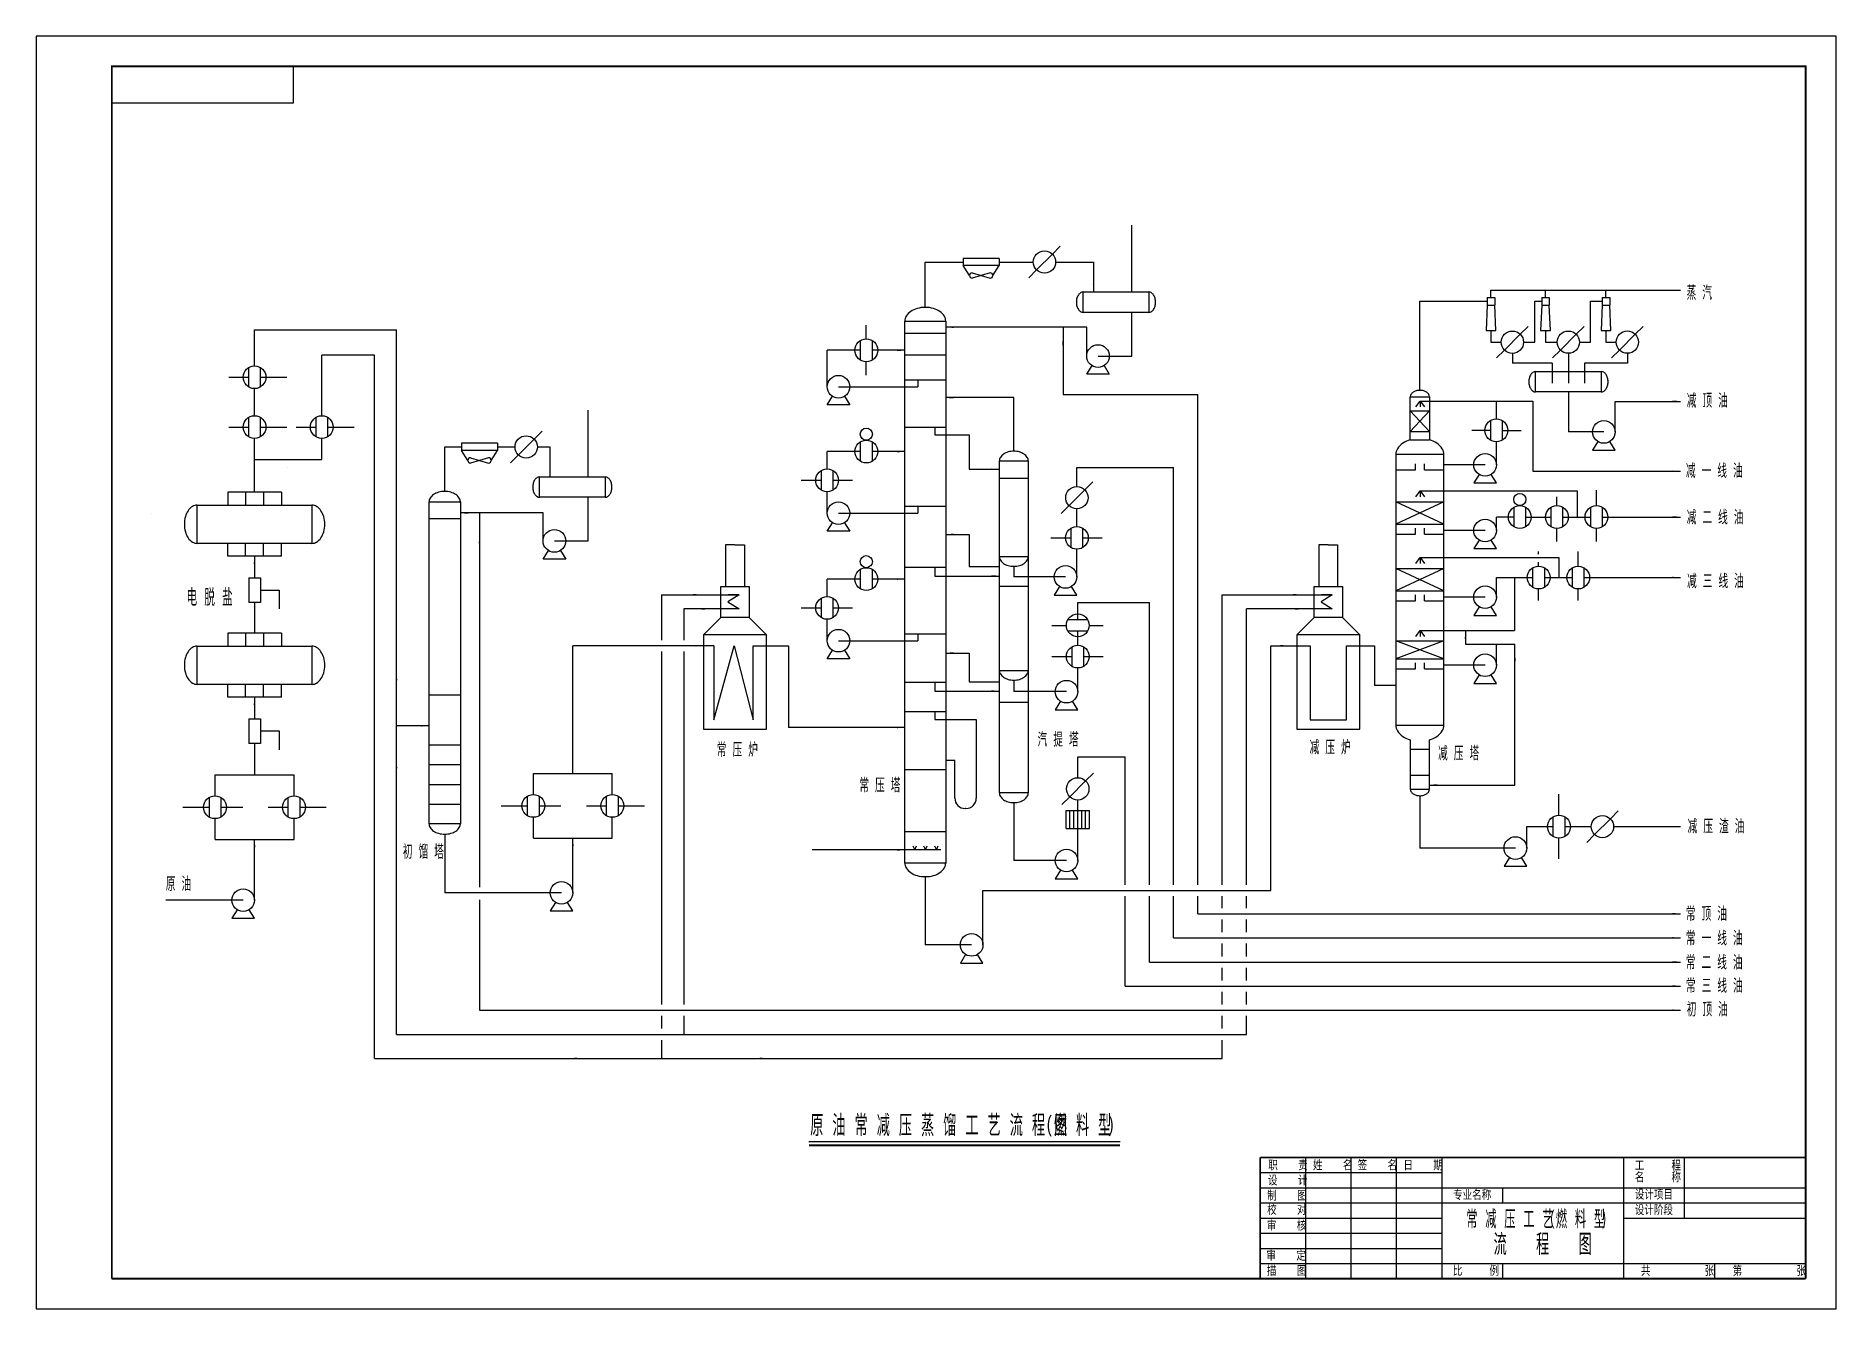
# Model space of a CAD drawing. Extents: x -575 to 19, y 3 to 423.
import ezdxf

# ---------------------------------------------------------------- set-up
doc = ezdxf.new("R2010")
doc.units = 0
doc.header["$MEASUREMENT"] = 0
doc.layers.get('0').update_dxf_attribs({"color": 3, "linetype": 'CONTINUOUS'})
doc.styles.get("Standard").update_dxf_attribs({"font": 'romans', "width": 0.62, "bigfont": 'HZTXT.SHX'})

msp = doc.modelspace()

# ---------------------------------------------------------------- linework, layer by layer
for p, q in [((19.02, 423.43), (-574.98, 423.43)), ((-574.98, 423.43), (-574.98, 3.43)), ((19.02, 3.43), (19.02, 423.43)), ((-489.99, 401.43), (-489.99, 413.43)), ((-549.99, 401.43), (-489.99, 401.43)), ((-213.4, 338.98), (-213.4, 360.99)), ((-281.52, 348.86), (-269.01, 348.86)), ((-281.52, 333.89), (-281.52, 348.86)), ((-257.14, 348.86), (-245.88, 348.86)), ((-238.51, 348.86), (-225.97, 348.86)), ((-225.97, 348.86), (-225.97, 338.98)), ((-229.43, 338.98), (-207.76, 338.98)), ((-229.43, 332.24), (-229.43, 338.98)), ((-207.76, 338.98), (-207.76, 332.24)), ((-94.84, 337.14), (-94.84, 339.53)), ((-94.84, 339.53), (-32.35, 339.53)), ((-76.83, 337.15), (-76.83, 339.54)), ((-56.9, 337.16), (-56.9, 339.54)), ((-118.31, 306.52), (-118.31, 335.9)), ((-118.31, 335.9), (-96.09, 335.9)), ((-96.09, 334.66), (-96.47, 326.28)), ((-96.09, 337.14), (-93.6, 337.14)), ((-96.09, 337.14), (-96.09, 334.66)), ((-96.09, 334.66), (-93.6, 334.66)), ((-93.6, 337.14), (-93.6, 334.66)), ((-93.22, 326.28), (-93.6, 334.66)), ((-80.41, 322.41), (-80.41, 335.91)), ((-80.41, 335.91), (-78.07, 335.91)), ((-78.07, 334.67), (-78.46, 326.29)), ((-78.07, 337.15), (-78.07, 334.67)), ((-78.07, 337.15), (-75.59, 337.15)), ((-78.07, 334.67), (-75.59, 334.67)), ((-75.59, 337.15), (-75.59, 334.67)), ((-75.21, 326.29), (-75.59, 334.67)), ((-61.95, 322.42), (-61.95, 335.92)), ((-61.95, 335.92), (-58.14, 335.92)), ((-58.14, 334.67), (-58.53, 326.3)), ((-58.14, 337.16), (-58.14, 334.67)), ((-58.14, 337.16), (-55.66, 337.16)), ((-58.14, 334.67), (-55.66, 334.67)), ((-55.66, 337.16), (-55.66, 334.67)), ((-55.27, 326.3), (-55.66, 334.67)), ((-300.98, 323.5), (-300.98, 328.08)), ((-288.28, 150.57), (-288.28, 329.39)), ((-288.28, 329.39), (-274.77, 329.39)), ((-274.77, 329.39), (-274.77, 150.57)), ((-228.25, 327.37), (-274.77, 327.37)), ((-236.07, 327.37), (-236.07, 305.19)), ((-207.76, 332.24), (-229.43, 332.24)), ((-213.4, 317.84), (-213.4, 332.24)), ((-502.87, 314.62), (-502.87, 326.54)), ((-502.87, 326.54), (-456.03, 326.54)), ((-456.03, 94.04), (-456.03, 326.54)), ((-288.28, 325.36), (-274.77, 325.36)), ((-96.47, 326.28), (-93.22, 326.28)), ((-94.84, 326.28), (-94.84, 322.41)), ((-94.84, 322.41), (-91.45, 322.41)), ((-84.09, 322.41), (-80.41, 322.41)), ((-78.46, 326.29), (-75.21, 326.29)), ((-76.83, 326.29), (-76.83, 322.42)), ((-76.83, 322.42), (-72.99, 322.42)), ((-65.62, 322.42), (-61.95, 322.42)), ((-58.53, 326.3), (-55.27, 326.3)), ((-56.9, 326.3), (-56.9, 322.43)), ((-56.9, 322.43), (-53.52, 322.43)), ((-480.66, 298.16), (-480.66, 318.14)), ((-463.25, 318.14), (-480.66, 318.14)), ((-463.25, 86.09), (-463.25, 318.14)), ((-302.86, 319.74), (-313.91, 319.74)), ((-300.98, 311.54), (-300.98, 315.98)), ((-288.28, 319.74), (-299.09, 319.74)), ((-288.28, 318.27), (-274.77, 318.27)), ((-224.52, 317.84), (-213.4, 317.84)), ((-87.77, 318.73), (-87.77, 315.53)), ((-74.6, 315.53), (-87.77, 315.53)), ((-74.6, 315.53), (-74.6, 308.89)), ((-69.31, 318.74), (-69.31, 308.89)), ((-64.02, 315.53), (-64.02, 308.89)), ((-49.84, 315.53), (-64.02, 315.53)), ((-49.84, 318.74), (-49.84, 315.53)), ((-511.39, 310.86), (-504.75, 310.86)), ((-500.99, 310.86), (-492.21, 310.86)), ((-288.28, 309.98), (-274.77, 309.98)), ((-283.96, 309.98), (-283.96, 307.72)), ((-80.12, 305.99), (-80.12, 312.72)), ((-80.12, 312.72), (-58.45, 312.72)), ((-58.45, 312.72), (-58.45, 305.99)), ((-502.87, 298.16), (-502.87, 307.1)), ((-310.18, 307.72), (-283.96, 307.72)), ((-252.3, 304.11), (-274.77, 304.11)), ((-252.3, 286.44), (-252.3, 304.11)), ((-236.07, 305.19), (-191.55, 305.19)), ((-191.55, 143.4), (-191.55, 305.19)), ((-121.48, 290.2), (-121.48, 304.4)), ((-121.48, 304.4), (-115.13, 304.4)), ((-119.66, 301.06), (-118.25, 302.96)), ((-118.25, 302.96), (-80.99, 302.96)), ((-118.25, 302.96), (-116.83, 301.06)), ((-118.25, 302.96), (-118.25, 301.06)), ((-115.13, 304.4), (-115.13, 290.2)), ((-93.06, 297.07), (-93.06, 302.96)), ((-80.99, 302.96), (-80.99, 279.82)), ((-58.45, 305.99), (-80.12, 305.99)), ((-69.28, 305.99), (-69.28, 292.8)), ((-392.81, 277.97), (-392.81, 299.99)), ((-121.48, 299.77), (-115.13, 299.77)), ((-115.13, 299.77), (-121.48, 292.89)), ((-115.13, 292.89), (-121.48, 299.77)), ((-53.87, 302.89), (-32.35, 302.89)), ((-511.39, 294.4), (-504.75, 294.4)), ((-500.99, 294.4), (-492.21, 294.4)), ((-489.17, 294.4), (-482.54, 294.4)), ((-478.77, 294.4), (-470, 294.4)), ((-288.28, 294.39), (-274.77, 294.39)), ((-278.34, 294.39), (-278.34, 291.81)), ((-278.34, 291.81), (-267.03, 291.81)), ((-267.03, 291.81), (-267.03, 280.48)), ((-121.48, 292.89), (-115.13, 292.89)), ((-94.94, 293.31), (-101.12, 293.31)), ((-91.18, 293.31), (-84.91, 293.31)), ((-57.6, 292.8), (-69.28, 292.8)), ((-502.87, 272.88), (-502.87, 290.64)), ((-480.66, 283.67), (-480.66, 290.64)), ((-440.1, 273.17), (-440.1, 287.85)), ((-440.1, 287.85), (-434.56, 287.85)), ((-422.7, 287.85), (-416.89, 287.85)), ((-409.53, 287.85), (-405.37, 287.85)), ((-405.37, 287.85), (-405.37, 277.97)), ((-302.86, 286.33), (-313.91, 286.33)), ((-288.28, 286.33), (-299.09, 286.33)), ((-110.36, 285.34), (-126.25, 285.34)), ((-126.25, 285.34), (-126.25, 196.09)), ((-121.48, 290.2), (-115.13, 290.2)), ((-110.36, 196.09), (-110.36, 285.34)), ((-502.87, 283.67), (-480.66, 283.67)), ((-267.03, 280.48), (-257.07, 280.48)), ((-257.07, 173.7), (-257.07, 283.26)), ((-257.07, 283.26), (-247.53, 283.26)), ((-247.53, 283.26), (-247.53, 173.7)), ((-231.49, 281.12), (-199.56, 281.12)), ((-199.56, 143.4), (-199.56, 281.12)), ((-126.25, 280.32), (-119.78, 280.32)), ((-119.78, 280.32), (-119.78, 282.25)), ((-116.83, 280.32), (-116.83, 282.25)), ((-116.83, 280.32), (-110.36, 280.32)), ((-96.79, 281.97), (-110.36, 281.97)), ((-80.99, 279.82), (-32.35, 279.82)), ((-408.83, 271.24), (-408.83, 277.97)), ((-408.83, 277.97), (-387.16, 277.97)), ((-387.16, 277.97), (-387.16, 271.24)), ((-322.52, 276.84), (-315.79, 276.84)), ((-312.03, 276.84), (-305.53, 276.84)), ((-257.07, 277.6), (-247.53, 277.6)), ((-119.66, 271.44), (-118.25, 273.34)), ((-118.25, 273.34), (-66.45, 273.34)), ((-118.25, 273.34), (-116.83, 271.44)), ((-118.25, 273.34), (-118.25, 271.44)), ((-66.45, 273.34), (-66.45, 264.72)), ((-60.03, 268.48), (-60.03, 273.54)), ((-521.82, 256.03), (-521.82, 268.67)), ((-521.82, 268.67), (-483.91, 268.67)), ((-494.02, 272.88), (-511.71, 272.88)), ((-511.71, 272.88), (-511.71, 268.67)), ((-505.82, 272.88), (-505.82, 268.67)), ((-499.92, 272.88), (-499.92, 268.67)), ((-494.02, 272.88), (-494.02, 268.67)), ((-483.91, 268.67), (-483.91, 256.03)), ((-445.27, 163.54), (-445.27, 269.72)), ((-445.27, 269.72), (-434.94, 269.72)), ((-434.94, 269.72), (-434.94, 163.54)), ((-387.16, 271.24), (-408.83, 271.24)), ((-392.81, 256.83), (-392.81, 271.24)), ((-288.28, 268.28), (-274.77, 268.28)), ((-283.96, 268.28), (-283.96, 266.02)), ((-126.25, 269.7), (-110.36, 269.7)), ((-110.36, 269.7), (-126.25, 262.39)), ((-110.36, 262.39), (-126.25, 269.7)), ((-73.08, 268.48), (-73.08, 271.43)), ((-445.27, 264.19), (-434.94, 264.19)), ((-407.65, 266.07), (-434.94, 266.07)), ((-428.62, 266.07), (-428.62, 142.61)), ((-310.18, 266.02), (-283.96, 266.02)), ((-126.25, 262.39), (-110.36, 262.39)), ((-87.2, 264.72), (-93.06, 264.72)), ((-83.44, 264.72), (-83.4, 264.72)), ((-83.4, 264.72), (-74.96, 264.72)), ((-71.2, 264.72), (-61.91, 264.72)), ((-58.15, 264.72), (-32.35, 264.72)), ((-483.91, 256.03), (-521.82, 256.03)), ((-511.71, 251.82), (-511.71, 256.03)), ((-505.82, 251.82), (-505.82, 256.03)), ((-499.92, 251.82), (-499.92, 256.03)), ((-494.02, 251.82), (-494.02, 256.03)), ((-403.92, 256.83), (-392.81, 256.83)), ((-274.77, 258.97), (-267.03, 258.97)), ((-267.03, 258.97), (-267.03, 248.41)), ((-240.1, 257.86), (-233.37, 257.86)), ((-229.6, 257.86), (-223.1, 257.86)), ((-126.25, 259.08), (-119.78, 259.08)), ((-119.78, 259.08), (-119.78, 261.02)), ((-116.83, 259.08), (-116.83, 261.02)), ((-116.83, 259.08), (-110.36, 259.08)), ((-96.79, 260.26), (-110.36, 260.26)), ((-73.08, 256.62), (-73.08, 260.95)), ((-60.03, 256.62), (-60.03, 260.95)), ((-494.02, 251.82), (-511.71, 251.82)), ((-502.87, 251.82), (-502.87, 244.62)), ((-257.07, 251.65), (-247.53, 251.65)), ((-119.66, 249.44), (-118.25, 251.34)), ((-118.25, 251.34), (-72.48, 251.34)), ((-118.25, 251.34), (-116.83, 249.44)), ((-118.25, 251.34), (-118.25, 249.44)), ((-79.11, 252.42), (-79.11, 253.34)), ((-79.11, 248.52), (-79.11, 249.82)), ((-72.48, 251.34), (-72.48, 244.76)), ((-66.06, 248.52), (-66.06, 253.34)), ((-504.79, 244.62), (-504.79, 236.53)), ((-504.79, 244.62), (-500.95, 244.62)), ((-500.95, 244.62), (-500.95, 236.53)), ((-302.86, 244.24), (-313.91, 244.24)), ((-288.28, 244.24), (-299.09, 244.24)), ((-288.28, 248.19), (-274.77, 248.19)), ((-278.34, 248.19), (-278.34, 245.26)), ((-278.34, 245.26), (-257.07, 245.26)), ((-267.03, 248.41), (-257.07, 248.41)), ((-252.3, 248.47), (-252.3, 244.96)), ((-235.22, 244.96), (-252.3, 244.96)), ((-110.36, 240.39), (-126.25, 247.7)), ((-110.36, 247.7), (-126.25, 240.39)), ((-126.25, 247.7), (-110.36, 247.7)), ((-93.06, 244.76), (-80.99, 244.76)), ((-87.06, 244.76), (-87.06, 227.24)), ((-77.23, 244.76), (-67.94, 244.76)), ((-64.17, 244.76), (-32.35, 244.76)), ((-500.95, 240.64), (-494.74, 240.64)), ((-494.74, 240.64), (-494.74, 234.47)), ((-368.54, 239.08), (-368.54, 224.12)), ((-257.07, 241.94), (-247.53, 241.94)), ((-183.53, 143.4), (-183.53, 239.08)), ((-126.25, 240.39), (-110.36, 240.39)), ((-119.78, 237.09), (-119.78, 239.02)), ((-116.83, 237.09), (-116.83, 239.02)), ((-96.79, 238.26), (-110.36, 238.26)), ((-79.11, 237.15), (-79.11, 241)), ((-66.06, 237.15), (-66.06, 241)), ((-500.95, 236.53), (-504.79, 236.53)), ((-502.87, 236.53), (-502.87, 226.37)), ((-361.16, 234.41), (-361.16, 224.12)), ((-322.52, 234.75), (-315.79, 234.75)), ((-312.03, 234.75), (-305.53, 234.75)), ((-231.2, 236.49), (-207.58, 236.49)), ((-207.58, 143.4), (-207.58, 236.49)), ((-175.52, 143.4), (-175.52, 234.41)), ((-126.25, 237.09), (-119.78, 237.09)), ((-116.83, 237.09), (-110.36, 237.09)), ((-494.02, 226.37), (-511.71, 226.37)), ((-511.71, 226.37), (-511.71, 222.15)), ((-505.82, 226.37), (-505.82, 222.15)), ((-499.92, 226.37), (-499.92, 222.15)), ((-494.02, 226.37), (-494.02, 222.15)), ((-288.28, 226.19), (-274.77, 226.19)), ((-283.96, 226.19), (-283.96, 223.93)), ((-239.81, 228.99), (-234.96, 228.99)), ((-227.44, 228.99), (-222.82, 228.99)), ((-119.66, 225.34), (-118.25, 227.24)), ((-118.25, 227.24), (-87.06, 227.24)), ((-118.25, 227.24), (-118.25, 225.34)), ((-118.25, 227.24), (-116.83, 225.34)), ((-103.24, 227.24), (-103.24, 222.79)), ((-521.82, 209.52), (-521.82, 222.15)), ((-521.82, 222.15), (-483.91, 222.15)), ((-483.91, 222.15), (-483.91, 209.52)), ((-397.83, 180.08), (-397.83, 222.25)), ((-351.29, 222.25), (-397.83, 222.25)), ((-368.54, 220.38), (-368.54, 103.87)), ((-361.16, 220.38), (-361.16, 103.87)), ((-338.31, 222.25), (-326.71, 222.25)), ((-326.71, 222.25), (-326.71, 195.3)), ((-310.18, 223.93), (-283.96, 223.93)), ((-274.77, 219.84), (-267.03, 219.84)), ((-267.03, 219.84), (-267.03, 210.31)), ((-167.5, 222.25), (-154.49, 222.25)), ((-167.5, 141.53), (-167.5, 222.25)), ((-142.54, 222.25), (-133.3, 222.25)), ((-133.3, 222.25), (-133.3, 209.19)), ((-126.25, 223.83), (-110.36, 223.83)), ((-110.36, 223.83), (-126.25, 217.95)), ((-110.36, 217.95), (-126.25, 223.83)), ((-103.24, 222.79), (-86.94, 222.79)), ((-86.94, 176.29), (-86.94, 222.79)), ((-257.07, 214.09), (-247.53, 214.09)), ((-239.81, 218.69), (-233.08, 218.69)), ((-229.32, 218.69), (-222.82, 218.69)), ((-126.25, 217.95), (-110.36, 217.95)), ((-126.25, 214.65), (-119.78, 214.65)), ((-119.78, 214.65), (-119.78, 216.58)), ((-116.83, 214.65), (-116.83, 216.58)), ((-116.83, 214.65), (-110.36, 214.65)), ((-96.79, 215.82), (-110.36, 215.82)), ((-483.91, 209.52), (-521.82, 209.52)), ((-511.71, 205.31), (-511.71, 209.52)), ((-505.82, 205.31), (-505.82, 209.52)), ((-499.92, 205.31), (-499.92, 209.52)), ((-494.02, 205.31), (-494.02, 209.52)), ((-288.28, 210.2), (-274.77, 210.2)), ((-278.34, 210.2), (-278.34, 207.28)), ((-267.03, 210.31), (-257.07, 210.31)), ((-252.3, 210.91), (-252.3, 207.11)), ((-126.25, 209.19), (-133.3, 209.19)), ((-494.02, 205.31), (-511.71, 205.31)), ((-502.87, 205.31), (-502.87, 198.1)), ((-445.27, 206.1), (-434.94, 206.1)), ((-278.34, 207.28), (-257.07, 207.28)), ((-247.53, 203.51), (-257.07, 203.51)), ((-234.93, 207.11), (-252.3, 207.11)), ((-504.79, 198.1), (-504.79, 190.01)), ((-504.79, 198.1), (-500.95, 198.1)), ((-500.95, 198.1), (-500.95, 190.01)), ((-288.28, 200.54), (-274.77, 200.54)), ((-278.34, 200.43), (-278.34, 197.97)), ((-278.34, 197.97), (-264.7, 197.97)), ((-264.7, 197.97), (-264.7, 171.98)), ((-154.49, 197.85), (-142.54, 197.85)), ((-126.25, 196.09), (-110.36, 196.09)), ((-500.95, 194.13), (-494.74, 194.13)), ((-494.74, 194.13), (-494.74, 187.95)), ((-445.27, 195.85), (-456.03, 195.85)), ((-288.28, 195.3), (-326.71, 195.3)), ((-121.48, 191.22), (-121.48, 174.9)), ((-115.13, 174.9), (-115.13, 191.22)), ((-500.95, 190.01), (-504.79, 190.01)), ((-502.87, 190.01), (-502.87, 179.63)), ((-445.27, 189.6), (-434.94, 189.6)), ((-271.77, 184.36), (-274.77, 184.36)), ((-271.77, 171.98), (-271.77, 184.36)), ((-231.2, 185.66), (-215.59, 185.66)), ((-215.59, 143.4), (-215.59, 185.66)), ((-121.48, 188.13), (-115.13, 188.13)), ((-515.9, 179.63), (-489.84, 179.63)), ((-515.9, 172.73), (-515.9, 179.63)), ((-489.84, 172.73), (-489.84, 179.63)), ((-445.27, 183.05), (-434.94, 183.05)), ((-410.86, 173.18), (-410.86, 180.08)), ((-410.86, 180.08), (-384.8, 180.08)), ((-384.8, 173.18), (-384.8, 180.08)), ((-288.28, 181.45), (-274.77, 181.45)), ((-121.48, 179.53), (-115.13, 179.53)), ((-445.27, 176.49), (-434.94, 176.49)), ((-247.53, 173.7), (-257.07, 173.7)), ((-121.48, 174.9), (-115.13, 174.9)), ((-118.31, 172.78), (-118.31, 155.51)), ((-115.13, 176.29), (-86.94, 176.29)), ((-72.4, 166.33), (-72.4, 173.29)), ((-526.56, 168.97), (-517.78, 168.97)), ((-514.02, 168.97), (-506.78, 168.97)), ((-498.35, 168.97), (-491.72, 168.97)), ((-487.96, 168.97), (-479.18, 168.97)), ((-445.27, 169.94), (-434.94, 169.94)), ((-421.52, 169.42), (-412.74, 169.42)), ((-408.98, 169.42), (-401.74, 169.42)), ((-393.32, 169.42), (-386.68, 169.42)), ((-382.92, 169.42), (-374.14, 169.42)), ((-268.11, 168.57), (-268.35, 168.57)), ((-252.3, 170.53), (-252.3, 151.38)), ((-235.08, 167.85), (-227.32, 167.85)), ((-515.9, 158.31), (-515.9, 165.21)), ((-489.84, 158.31), (-489.84, 165.21)), ((-434.94, 163.54), (-445.27, 163.54)), ((-410.86, 158.76), (-410.86, 165.66)), ((-384.8, 158.76), (-384.8, 165.66)), ((-288.28, 161), (-274.77, 161)), ((-235.08, 161.91), (-227.32, 161.91)), ((-83.06, 162.57), (-74.28, 162.57)), ((-70.52, 162.57), (-61.74, 162.57)), ((-54.37, 162.57), (-32.35, 162.57)), ((-515.9, 158.31), (-489.84, 158.31)), ((-440.1, 160.09), (-440.1, 140.74)), ((-410.86, 158.76), (-384.8, 158.76)), ((-276.38, 154.9), (-318.89, 154.9)), ((-285.62, 156.26), (-284.99, 154.9)), ((-284.99, 154.9), (-284.37, 156.26)), ((-282.13, 156.26), (-281.5, 154.9)), ((-281.5, 154.9), (-280.87, 156.26)), ((-278.5, 156.26), (-277.87, 154.9)), ((-277.87, 154.9), (-277.24, 156.26)), ((-86.79, 155.51), (-118.31, 155.51)), ((-72.4, 151.91), (-72.4, 158.8)), ((-274.77, 150.57), (-288.28, 150.57)), ((-234.93, 151.38), (-252.3, 151.38)), ((-281.52, 146.07), (-281.52, 123.55)), ((-506.6, 138.31), (-532.13, 138.31)), ((-428.62, 140.74), (-440.1, 140.74)), ((-401.56, 140.74), (-428.62, 140.74)), ((-428.62, 138.41), (-428.62, 102)), ((-262.49, 141.53), (-167.5, 141.53)), ((-215.59, 109.96), (-215.59, 139.65)), ((-207.58, 117.91), (-207.58, 139.65)), ((-199.56, 125.87), (-199.56, 139.65)), ((-191.55, 133.82), (-191.55, 139.65)), ((-183.53, 135.7), (-183.53, 139.65)), ((-175.52, 135.7), (-175.52, 139.65)), ((-191.55, 133.82), (-32.35, 133.82)), ((-183.53, 127.74), (-183.53, 131.95)), ((-175.52, 127.74), (-175.52, 131.95)), ((-199.56, 125.87), (-32.35, 125.87)), ((-266.22, 123.55), (-281.52, 123.55)), ((-183.53, 119.78), (-183.53, 124)), ((-175.52, 119.78), (-175.52, 124)), ((-207.58, 117.91), (-32.35, 117.91)), ((-183.53, 111.83), (-183.53, 116.04)), ((-175.52, 111.83), (-175.52, 116.04)), ((-215.59, 109.96), (-32.35, 109.96)), ((-183.53, 103.87), (-183.53, 108.08)), ((-175.52, 103.87), (-175.52, 108.08)), ((-428.62, 102), (-368.54, 102)), ((-368.54, 102), (-361.16, 102)), ((-361.16, 102), (-183.53, 102)), ((-183.53, 102), (-175.52, 102)), ((-175.52, 102), (-32.35, 102)), ((-368.54, 100.13), (-368.54, 95.92)), ((-361.16, 100.13), (-361.16, 94.04)), ((-183.53, 95.92), (-183.53, 100.13)), ((-175.52, 94.04), (-175.52, 100.13)), ((-456.03, 94.04), (-175.52, 94.04)), ((-368.54, 92.17), (-368.54, 86.09)), ((-183.53, 86.09), (-183.53, 92.17)), ((-463.25, 86.09), (-183.53, 86.09)), ((-319.93, 58.72), (-217.21, 58.72)), ((-170.98, 48.43), (-110.98, 48.43)), ((-155.98, 13.43), (-155.98, 53.43)), ((-140.98, 13.43), (-140.98, 53.43)), ((-125.98, 13.43), (-125.98, 53.43)), ((-110.98, 13.43), (-110.98, 53.43)), ((-50.98, 13.43), (-50.98, 53.43)), ((-30.98, 33.43), (-30.98, 53.43)), ((-170.98, 43.43), (9.02, 43.43)), ((-90.98, 38.43), (-90.98, 43.43)), ((-170.98, 38.43), (9.02, 38.43)), ((-170.98, 33.43), (-110.98, 33.43)), ((-50.98, 33.43), (9.02, 33.43)), ((-170.98, 28.43), (-110.98, 28.43)), ((-170.98, 23.43), (-110.98, 23.43)), ((-170.98, 18.43), (9.02, 18.43)), ((-90.98, 13.43), (-90.98, 18.43)), ((-20.98, 13.43), (-20.98, 18.43)), ((-574.98, 3.43), (19.02, 3.43))]:
    msp.add_line(p, q)
at = {"linetype": 'Continuous'}
for p, q in [((-239.59, 351.46), (-244.8, 346.25)), ((-236.99, 354.06), (-239.59, 351.46)), ((-244.8, 346.25), (-247.4, 343.65)), ((-82.56, 327.62), (-85.17, 325.02)), ((-64.1, 327.63), (-66.7, 325.02)), ((-44.63, 327.64), (-47.23, 325.03)), ((-302.86, 316.48), (-302.86, 323)), ((-299.09, 323), (-299.09, 316.48)), ((-85.17, 325.02), (-90.37, 319.81)), ((-66.7, 325.02), (-71.91, 319.82)), ((-47.23, 325.03), (-52.44, 319.82)), ((-90.37, 319.81), (-92.98, 317.21)), ((-71.91, 319.82), (-74.51, 317.21)), ((-52.44, 319.82), (-55.04, 317.22)), ((-504.75, 307.6), (-504.75, 314.12)), ((-500.99, 314.12), (-500.99, 307.6)), ((-228.25, 311.86), (-226.5, 314.67)), ((-220.79, 311.86), (-228.25, 311.86)), ((-222.54, 314.67), (-220.79, 311.86)), ((-220.79, 311.86), (-220.79, 311.86)), ((-313.91, 301.75), (-312.16, 304.56)), ((-308.2, 304.56), (-306.45, 301.75)), ((-504.75, 291.14), (-504.75, 297.66)), ((-500.99, 297.66), (-500.99, 291.14)), ((-482.54, 291.14), (-482.54, 297.66)), ((-478.77, 297.66), (-478.77, 291.14)), ((-306.45, 301.75), (-313.91, 301.75)), ((-306.45, 301.75), (-306.45, 301.75)), ((-408, 293.06), (-410.6, 290.46)), ((-94.94, 290.05), (-94.94, 296.57)), ((-91.18, 296.57), (-91.18, 290.05)), ((-415.81, 285.25), (-418.42, 282.65)), ((-410.6, 290.46), (-415.81, 285.25)), ((-302.86, 283.07), (-302.86, 289.59)), ((-299.09, 289.59), (-299.09, 283.07)), ((-59.58, 289.63), (-61.33, 286.82)), ((-61.33, 286.82), (-53.87, 286.82)), ((-61.33, 286.82), (-61.33, 286.82)), ((-53.87, 286.82), (-55.62, 289.63)), ((-315.79, 273.58), (-315.79, 280.1)), ((-312.03, 280.1), (-312.03, 273.58)), ((-228.88, 273.72), (-234.09, 268.51)), ((-226.28, 276.32), (-228.88, 273.72)), ((-98.77, 278.8), (-100.52, 276)), ((-100.52, 276), (-93.06, 276)), ((-100.52, 276), (-100.52, 276)), ((-93.06, 276), (-94.81, 278.8)), ((-234.09, 268.51), (-236.69, 265.91)), ((-87.2, 261.46), (-87.2, 267.97)), ((-83.44, 267.97), (-83.44, 261.46)), ((-74.96, 261.46), (-74.96, 267.97)), ((-71.2, 267.97), (-71.2, 261.46)), ((-61.91, 261.46), (-61.91, 267.97)), ((-58.15, 267.97), (-58.15, 261.46)), ((-313.91, 260.05), (-312.16, 262.86)), ((-308.2, 262.86), (-306.45, 260.05)), ((-306.45, 260.05), (-313.91, 260.05)), ((-306.45, 260.05), (-306.45, 260.05)), ((-233.37, 254.61), (-233.37, 261.12)), ((-229.6, 261.12), (-229.6, 254.61)), ((-98.77, 257.1), (-100.52, 254.29)), ((-93.06, 254.29), (-94.81, 257.1)), ((-407.65, 250.86), (-405.9, 253.67)), ((-400.19, 250.86), (-407.65, 250.86)), ((-401.94, 253.67), (-400.19, 250.86)), ((-400.19, 250.86), (-400.19, 250.86)), ((-100.52, 254.29), (-93.06, 254.29)), ((-100.52, 254.29), (-100.52, 254.29)), ((-302.86, 240.98), (-302.86, 247.49)), ((-299.09, 247.49), (-299.09, 240.98)), ((-80.99, 241.5), (-80.99, 248.02)), ((-77.23, 248.02), (-77.23, 241.5)), ((-67.94, 241.5), (-67.94, 248.02)), ((-64.17, 248.02), (-64.17, 241.5)), ((-368.54, 239.08), (-342.99, 239.08)), ((-342.99, 239.08), (-346.66, 236.72)), ((-342.99, 239.08), (-346.57, 239.08)), ((-315.79, 231.49), (-315.79, 238.01)), ((-312.03, 238.01), (-312.03, 231.49)), ((-237.2, 241.8), (-238.95, 238.99)), ((-238.95, 238.99), (-231.49, 238.99)), ((-238.95, 238.99), (-238.95, 238.99)), ((-231.49, 238.99), (-233.24, 241.8)), ((-183.53, 239.08), (-147.22, 239.08)), ((-147.22, 239.08), (-150.89, 236.72)), ((-147.22, 239.08), (-150.8, 239.08)), ((-342.99, 234.41), (-361.16, 234.41)), ((-346.66, 236.72), (-342.99, 234.41)), ((-147.22, 234.41), (-175.52, 234.41)), ((-150.89, 236.72), (-147.22, 234.41)), ((-98.77, 235.1), (-100.52, 232.29)), ((-100.52, 232.29), (-93.06, 232.29)), ((-100.52, 232.29), (-100.52, 232.29)), ((-93.06, 232.29), (-94.81, 235.1)), ((-234.46, 230.87), (-227.94, 230.87)), ((-227.94, 227.11), (-234.46, 227.11)), ((-351.29, 197.85), (-344.54, 222.25)), ((-351.29, 222.25), (-351.29, 197.85)), ((-344.54, 222.25), (-338.31, 197.85)), ((-338.31, 197.85), (-338.31, 222.25)), ((-313.91, 217.96), (-312.16, 220.77)), ((-308.2, 220.77), (-306.45, 217.96)), ((-233.08, 215.44), (-233.08, 221.95)), ((-229.32, 221.95), (-229.32, 215.44)), ((-154.49, 222.25), (-154.49, 197.85)), ((-142.54, 197.85), (-142.54, 222.25)), ((-306.45, 217.96), (-313.91, 217.96)), ((-306.45, 217.96), (-306.45, 217.96)), ((-98.77, 212.66), (-100.52, 209.85)), ((-100.52, 209.85), (-93.06, 209.85)), ((-100.52, 209.85), (-100.52, 209.85)), ((-93.06, 209.85), (-94.81, 212.66)), ((-236.91, 203.95), (-238.66, 201.14)), ((-231.2, 201.14), (-232.95, 203.95)), ((-238.66, 201.14), (-231.2, 201.14)), ((-238.66, 201.14), (-238.66, 201.14)), ((-225.99, 180.25), (-228.6, 177.65)), ((-412.74, 166.16), (-412.74, 172.68)), ((-408.98, 172.68), (-408.98, 166.16)), ((-386.68, 166.16), (-386.68, 172.68)), ((-382.92, 172.68), (-382.92, 166.16)), ((-233.8, 172.44), (-236.41, 169.83)), ((-228.6, 177.65), (-233.8, 172.44)), ((-517.78, 165.71), (-517.78, 172.23)), ((-514.02, 172.23), (-514.02, 165.71)), ((-491.72, 165.71), (-491.72, 172.23)), ((-487.96, 172.23), (-487.96, 165.71)), ((-52.85, 167.77), (-55.45, 165.17)), ((-74.28, 159.31), (-74.28, 165.82)), ((-70.52, 165.82), (-70.52, 159.31)), ((-55.45, 165.17), (-60.66, 159.96)), ((-60.66, 159.96), (-63.26, 157.36)), ((-88.77, 152.35), (-90.52, 149.54)), ((-90.52, 149.54), (-83.06, 149.54)), ((-90.52, 149.54), (-90.52, 149.54)), ((-83.06, 149.54), (-84.81, 152.35)), ((-236.91, 148.21), (-238.66, 145.4)), ((-238.66, 145.4), (-231.2, 145.4)), ((-238.66, 145.4), (-238.66, 145.4)), ((-231.2, 145.4), (-232.95, 148.21)), ((-403.54, 137.57), (-405.29, 134.77)), ((-397.83, 134.77), (-399.58, 137.57)), ((-508.58, 135.14), (-510.33, 132.34)), ((-510.33, 132.34), (-502.87, 132.34)), ((-510.33, 132.34), (-510.33, 132.34)), ((-502.87, 132.34), (-504.62, 135.14)), ((-405.29, 134.77), (-397.83, 134.77)), ((-405.29, 134.77), (-405.29, 134.77)), ((-268.2, 120.38), (-269.95, 117.57)), ((-262.49, 117.57), (-264.24, 120.38)), ((-269.95, 117.57), (-262.49, 117.57)), ((-269.95, 117.57), (-269.95, 117.57))]:
    msp.add_line(p, q, dxfattribs=at)
at = {"color": 6, "linetype": 'Continuous'}
for p, q in [((-257.14, 350.04), (-269.01, 350.04)), ((-269.01, 350.04), (-269.01, 347.67)), ((-257.14, 347.67), (-269.01, 347.67)), ((-266.93, 344.41), (-269.01, 347.67)), ((-266.04, 345.3), (-263.08, 344.41)), ((-260.11, 345.3), (-263.08, 344.41)), ((-259.22, 344.41), (-257.14, 347.67)), ((-257.14, 350.04), (-257.14, 347.67)), ((-263.08, 344.41), (-266.04, 343.52)), ((-263.08, 344.41), (-260.11, 343.52)), ((-422.7, 289.04), (-434.56, 289.04)), ((-434.56, 289.04), (-434.56, 286.67)), ((-422.7, 286.67), (-434.56, 286.67)), ((-432.49, 283.4), (-434.56, 286.67)), ((-424.78, 283.4), (-422.7, 286.67)), ((-422.7, 289.04), (-422.7, 286.67)), ((-431.6, 284.29), (-428.63, 283.4)), ((-428.63, 283.4), (-431.6, 282.51)), ((-425.67, 284.29), (-428.63, 283.4)), ((-428.63, 283.4), (-425.67, 282.51))]:
    msp.add_line(p, q, dxfattribs=at)
at = {"color": 1, "linetype": 'Continuous'}
for p, q in [((-347.44, 255.51), (-347.44, 241.78)), ((-344.33, 255.51), (-347.44, 255.51)), ((-344.33, 255.51), (-341.21, 255.51)), ((-341.21, 255.51), (-341.21, 241.78)), ((-148.56, 255.51), (-151.67, 255.51)), ((-151.67, 255.51), (-151.67, 241.78)), ((-148.56, 255.51), (-145.44, 255.51)), ((-145.44, 255.51), (-145.44, 241.78)), ((-354.71, 225.89), (-349, 231.6)), ((-354.71, 225.89), (-354.71, 194.73)), ((-333.94, 225.89), (-354.71, 225.89)), ((-339.65, 231.6), (-333.94, 225.89)), ((-333.94, 194.73), (-333.94, 225.89)), ((-158.94, 225.89), (-153.23, 231.6)), ((-158.94, 225.89), (-158.94, 194.73)), ((-138.17, 225.89), (-158.94, 225.89)), ((-143.88, 231.6), (-138.17, 225.89)), ((-138.17, 194.73), (-138.17, 225.89)), ((-354.71, 194.73), (-333.94, 194.73)), ((-158.94, 194.73), (-138.17, 194.73))]:
    msp.add_line(p, q, dxfattribs=at)
at = {"color": 1}
for p, q in [((-349, 231.6), (-349, 241.78)), ((-349, 241.78), (-339.65, 241.78)), ((-339.65, 241.78), (-339.65, 231.6)), ((-153.23, 241.78), (-143.88, 241.78)), ((-153.23, 231.6), (-153.23, 241.78)), ((-143.88, 241.78), (-143.88, 231.6)), ((-339.65, 231.6), (-349, 231.6)), ((-143.88, 231.6), (-153.23, 231.6))]:
    msp.add_line(p, q, dxfattribs=at)
at = {"const_width": 0.6}
for points in [[(9.02, 13.43), (9.02, 413.43), (-549.98, 413.43), (-549.98, 13.43)], [(-217.21, 57.45), (-319.93, 57.45)], [(-170.98, 53.43), (9.02, 53.43)], [(-170.98, 13.43), (-170.98, 53.43)], [(9.02, 53.43), (9.02, 13.43)], [(-549.98, 13.43), (9.02, 13.43)], [(9.02, 13.43), (-170.98, 13.43)]]:
    msp.add_lwpolyline(points, dxfattribs=at)
for points in [[(-229.43, 338.98, 0.139889), (-230.23, 338.75, 0.107118), (-231.01, 337.99, 0.079812), (-231.49, 336.95, 0.067459), (-231.67, 335.61, 0.067459), (-231.49, 334.27, 0.079812), (-231.01, 333.23, 0.107118), (-230.23, 332.47, 0.139889), (-229.43, 332.24, 0.139889)], [(-207.76, 332.24, 0.139889), (-206.95, 332.47, 0.107118), (-206.17, 333.23, 0.079812), (-205.7, 334.27, 0.067459), (-205.52, 335.61, 0.067459), (-205.7, 336.95, 0.079812), (-206.17, 337.99, 0.107118), (-206.95, 338.75, 0.139889), (-207.76, 338.98, 0.139889)], [(-274.77, 329.39, 0.139889), (-275.23, 331.01, 0.107118), (-276.74, 332.57, 0.079812), (-278.83, 333.53, 0.067459), (-281.52, 333.89, 0.067459), (-284.21, 333.53, 0.079812), (-286.3, 332.57, 0.107118), (-287.81, 331.01, 0.139889), (-288.28, 329.39, 0.139889)], [(-80.12, 312.72, 0.139889), (-80.92, 312.49, 0.107118), (-81.7, 311.73, 0.079812), (-82.18, 310.69, 0.067459), (-82.36, 309.35, 0.067459), (-82.18, 308.01, 0.079812), (-81.7, 306.97, 0.107118), (-80.92, 306.22, 0.139889), (-80.12, 305.99, 0.139889)], [(-58.45, 305.99, 0.139889), (-57.64, 306.22, 0.107118), (-56.86, 306.97, 0.079812), (-56.39, 308.01, 0.067459), (-56.21, 309.35, 0.067459), (-56.39, 310.69, 0.079812), (-56.86, 311.73, 0.107118), (-57.64, 312.49, 0.139889), (-58.45, 312.72, 0.139889)], [(-115.13, 304.4, 0.139889), (-115.34, 305.16, 0.107118), (-116.06, 305.9, 0.079812), (-117.04, 306.35, 0.067459), (-118.31, 306.52, 0.067459), (-119.57, 306.35, 0.079812), (-120.55, 305.9, 0.107118), (-121.27, 305.16, 0.139889), (-121.48, 304.4, 0.139889)], [(-392.87, 292.34), (-392.87, 292.34, 0.139889)], [(-247.53, 283.26, 0.139889), (-247.86, 284.4, 0.107118), (-248.93, 285.51, 0.079812), (-250.41, 286.18, 0.067459), (-252.3, 286.44, 0.067459), (-254.2, 286.18, 0.079812), (-255.67, 285.51, 0.107118), (-256.74, 284.4, 0.139889), (-257.07, 283.26, 0.139889)], [(-121.48, 290.2, 0.079297), (-123.92, 289.08, 0.107118), (-125.71, 287.24, 0.139889), (-126.25, 285.34, 0.139889)], [(-110.36, 285.34, 0.139889), (-110.9, 287.24, 0.107118), (-112.69, 289.08, 0.079297), (-115.13, 290.2, 0.067459)], [(-492, 281), (-492, 281, 0.139889)], [(-408.83, 277.97, 0.139889), (-409.63, 277.74, 0.107118), (-410.41, 276.99, 0.079812), (-410.89, 275.95, 0.067459), (-411.07, 274.61, 0.067459), (-410.89, 273.27, 0.079812), (-410.41, 272.23, 0.107118), (-409.63, 271.47, 0.139889), (-408.83, 271.24, 0.139889)], [(-387.16, 271.24, 0.139889), (-386.36, 271.47, 0.107118), (-385.58, 272.23, 0.079812), (-385.1, 273.27, 0.067459), (-384.92, 274.61, 0.067459), (-385.1, 275.95, 0.079812), (-385.58, 276.99, 0.107118), (-386.36, 277.74, 0.139889), (-387.16, 277.97, 0.139889)], [(-521.82, 268.67, 0.139889), (-523.34, 268.24, 0.107118), (-524.8, 266.82, 0.079812), (-525.69, 264.86, 0.067459), (-526.03, 262.35, 0.067459), (-525.69, 259.84, 0.079812), (-524.8, 257.88, 0.107118), (-523.34, 256.46, 0.139889), (-521.82, 256.03, 0.139889)], [(-483.91, 256.03, 0.139889), (-482.4, 256.46, 0.107118), (-480.94, 257.88, 0.079812), (-480.04, 259.84, 0.067459), (-479.7, 262.35, 0.067459), (-480.04, 264.86, 0.079812), (-480.94, 266.82, 0.107118), (-482.4, 268.24, 0.139889), (-483.91, 268.67, 0.139889)], [(-434.94, 269.72, 0.139889), (-435.29, 270.96, 0.107118), (-436.45, 272.16, 0.079812), (-438.05, 272.89, 0.067459), (-440.1, 273.17, 0.067459), (-442.16, 272.89, 0.079812), (-443.76, 272.16, 0.107118), (-444.92, 270.96, 0.139889), (-445.27, 269.72, 0.139889)], [(-537, 266), (-537, 266, 0.139889)], [(-257.07, 251.65, 0.139889), (-256.74, 250.51, 0.107118), (-255.67, 249.4, 0.079812), (-254.2, 248.73, 0.067459), (-252.3, 248.47, 0.067459), (-250.41, 248.73, 0.079812), (-248.93, 249.4, 0.107118), (-247.86, 250.51, 0.139889), (-247.53, 251.65, 0.139889)], [(-521.82, 222.15, 0.139889), (-523.34, 221.72, 0.107118), (-524.8, 220.3, 0.079812), (-525.69, 218.35, 0.067459), (-526.03, 215.84, 0.067459), (-525.69, 213.32, 0.079812), (-524.8, 211.37, 0.107118), (-523.34, 209.95, 0.139889), (-521.82, 209.52, 0.139889)], [(-483.91, 209.52, 0.139889), (-482.4, 209.95, 0.107118), (-480.94, 211.37, 0.079812), (-480.04, 213.32, 0.067459), (-479.7, 215.84, 0.067459), (-480.04, 218.35, 0.079812), (-480.94, 220.3, 0.107118), (-482.4, 221.72, 0.139889), (-483.91, 222.15, 0.139889)], [(-257.07, 214.09, 0.139889), (-256.74, 212.94, 0.107118), (-255.67, 211.84, 0.079812), (-254.2, 211.17, 0.067459), (-252.3, 210.91, 0.067459), (-250.41, 211.17, 0.079812), (-248.93, 211.84, 0.107118), (-247.86, 212.94, 0.139889), (-247.53, 214.09, 0.139889)], [(-126.25, 196.09, 0.139889), (-125.71, 194.18, 0.107118), (-123.92, 192.34, 0.079297), (-121.48, 191.22, 0.067459)], [(-115.13, 191.22, 0.079297), (-112.69, 192.34, 0.107118), (-110.9, 194.18, 0.139889), (-110.36, 196.09, 0.139889)], [(-257.07, 173.7, 0.139889), (-256.74, 172.56, 0.107118), (-255.67, 171.46, 0.079812), (-254.2, 170.78, 0.067459), (-252.3, 170.53, 0.067459), (-250.41, 170.78, 0.079812), (-248.93, 171.46, 0.107118), (-247.86, 172.56, 0.139889), (-247.53, 173.7, 0.139889)], [(-121.48, 174.9, 0.139889), (-121.27, 174.14, 0.107118), (-120.55, 173.41, 0.079812), (-119.57, 172.96, 0.067459), (-118.31, 172.78, 0.067459), (-117.04, 172.96, 0.079812), (-116.06, 173.41, 0.107118), (-115.34, 174.14, 0.139889), (-115.13, 174.9, 0.139889)], [(-445.27, 163.54, 0.139889), (-444.92, 162.3, 0.107118), (-443.76, 161.1, 0.079812), (-442.16, 160.37, 0.067459), (-440.1, 160.09, 0.067459), (-438.05, 160.37, 0.079812), (-436.45, 161.1, 0.107118), (-435.29, 162.3, 0.139889), (-434.94, 163.54, 0.139889)], [(-288.28, 150.57, 0.139889), (-287.81, 148.96, 0.107118), (-286.3, 147.39, 0.079812), (-284.21, 146.44, 0.067459), (-281.52, 146.07, 0.067459), (-278.83, 146.44, 0.079812), (-276.74, 147.39, 0.107118), (-275.23, 148.96, 0.139889), (-274.77, 150.57, 0.139889)]]:
    msp.add_lwpolyline(points, format="xyb")
at = {"linetype": 'Continuous'}
for points in [[(-225.97, 341.57, 0.519, 0.208, 0), (-225.97, 338.98, 0.208, 0.208, 0)], [(-34.94, 339.53, 0.519, 0.208, 0), (-32.35, 339.53, 0.208, 0.208, 0)], [(-272.17, 327.37, 0.519, 0.208, 0), (-274.77, 327.37, 0.208, 0.208, 0)], [(-236.07, 322.79, 0.519, 0.208, 0), (-236.07, 320.19, 0.208, 0.208, 0)], [(-290.87, 319.74, 0.519, 0.208, 0), (-288.28, 319.74, 0.208, 0.208, 0)], [(-272.17, 304.11, 0.519, 0.208, 0), (-274.77, 304.11, 0.208, 0.208, 0)], [(-34.94, 302.89, 0.519, 0.208, 0), (-32.35, 302.89, 0.208, 0.208, 0)], [(-290.87, 286.33, 0.519, 0.208, 0), (-288.28, 286.33, 0.208, 0.208, 0)], [(-405.37, 280.57, 0.519, 0.208, 0), (-405.37, 277.97, 0.208, 0.208, 0)], [(-259.67, 280.48, 0.519, 0.208, 0), (-257.07, 280.48, 0.208, 0.208, 0)], [(-34.94, 279.82, 0.519, 0.208, 0), (-32.35, 279.82, 0.208, 0.208, 0)], [(-432.34, 266.07, 0.519, 0.208, 0), (-434.94, 266.07, 0.208, 0.208, 0)], [(-34.94, 264.72, 0.519, 0.208, 0), (-32.35, 264.72, 0.208, 0.208, 0)], [(-428.62, 256.63, 0.519, 0.208, 0), (-428.62, 254.03, 0.208, 0.208, 0)], [(-272.17, 258.97, 0.519, 0.208, 0), (-274.77, 258.97, 0.208, 0.208, 0)], [(-502.87, 249.22, 0.519, 0.208, 0), (-502.87, 251.82, 0.208, 0.208, 0)], [(-290.87, 244.24, 0.519, 0.208, 0), (-288.28, 244.24, 0.208, 0.208, 0)], [(-259.67, 245.26, 0.519, 0.208, 0), (-257.07, 245.26, 0.208, 0.208, 0)], [(-34.94, 244.76, 0.519, 0.208, 0), (-32.35, 244.76, 0.208, 0.208, 0)], [(-358.14, 239.08, 0.519, 0.208, 0), (-355.54, 239.08, 0.208, 0.208, 0)], [(-159.08, 239.08, 0.519, 0.208, 0), (-161.67, 239.08, 0.208, 0.208, 0)], [(-354.21, 234.41, 0.519, 0.208, 0), (-356.8, 234.41, 0.208, 0.208, 0)], [(-158.45, 234.41, 0.519, 0.208, 0), (-161.04, 234.41, 0.208, 0.208, 0)], [(-103.24, 224.64, 0.519, 0.208, 0), (-103.24, 227.24, 0.208, 0.208, 0)], [(-357.34, 222.25, 0.519, 0.208, 0), (-354.74, 222.25, 0.208, 0.208, 0)], [(-272.17, 219.84, 0.519, 0.208, 0), (-274.77, 219.84, 0.208, 0.208, 0)], [(-164.4, 222.25, 0.519, 0.208, 0), (-161.8, 222.25, 0.208, 0.208, 0)], [(-86.94, 218.2, 0.519, 0.208, 0), (-86.94, 215.6, 0.208, 0.208, 0)], [(-456.03, 211.26, 0.519, 0.208, 0), (-456.03, 208.67, 0.208, 0.208, 0)], [(-128.85, 209.19, 0.519, 0.208, 0), (-126.25, 209.19, 0.208, 0.208, 0)], [(-502.87, 202.71, 0.519, 0.208, 0), (-502.87, 205.31, 0.208, 0.208, 0)], [(-259.67, 207.28, 0.519, 0.208, 0), (-257.07, 207.28, 0.208, 0.208, 0)], [(-447.87, 195.85, 0.519, 0.208, 0), (-445.27, 195.85, 0.208, 0.208, 0)], [(-290.87, 195.3, 0.519, 0.208, 0), (-288.28, 195.3, 0.208, 0.208, 0)], [(-456.03, 181.81, 0.519, 0.208, 0), (-456.03, 184.41, 0.208, 0.208, 0)], [(-112.53, 176.29, 0.519, 0.208, 0), (-115.13, 176.29, 0.208, 0.208, 0)], [(-34.94, 162.57, 0.519, 0.208, 0), (-32.35, 162.57, 0.208, 0.208, 0)], [(-502.87, 155.71, 0.519, 0.208, 0), (-502.87, 158.31, 0.208, 0.208, 0)], [(-397.83, 156.16, 0.519, 0.208, 0), (-397.83, 158.76, 0.208, 0.208, 0)], [(-290.87, 154.9, 0.519, 0.208, 0), (-288.28, 154.9, 0.208, 0.208, 0)], [(-34.94, 133.82, 0.519, 0.208, 0), (-32.35, 133.82, 0.208, 0.208, 0)], [(-34.94, 125.87, 0.519, 0.208, 0), (-32.35, 125.87, 0.208, 0.208, 0)], [(-34.94, 117.91, 0.519, 0.208, 0), (-32.35, 117.91, 0.208, 0.208, 0)], [(-34.94, 109.96, 0.519, 0.208, 0), (-32.35, 109.96, 0.208, 0.208, 0)], [(-34.94, 102, 0.519, 0.208, 0), (-32.35, 102, 0.208, 0.208, 0)], [(-397.33, 86.09, 0.519, 0.208, 0), (-394.73, 86.09, 0.208, 0.208, 0)], [(-336.17, 86.09, 0.519, 0.208, 0), (-333.57, 86.09, 0.208, 0.208, 0)]]:
    msp.add_lwpolyline(points, format="xyseb", dxfattribs=at)
for points in [[(-228.25, 317.84), (-228.25, 327.37)], [(-313.91, 307.72), (-313.91, 319.74)], [(-53.87, 292.8), (-53.87, 302.89)], [(-313.91, 280.6), (-313.91, 286.33)], [(-93.06, 281.97), (-93.06, 289.55)], [(-231.49, 274.8), (-231.49, 281.12)], [(-313.91, 266.02), (-313.91, 273.08)], [(-231.49, 261.63), (-231.49, 267.43)], [(-407.65, 256.83), (-407.65, 266.07)], [(-93.06, 260.26), (-93.06, 264.72)], [(-231.49, 244.96), (-231.49, 254.1)], [(-313.91, 238.51), (-313.91, 244.24)], [(-93.06, 238.26), (-93.06, 244.76)], [(-231.2, 230.87), (-231.2, 236.49)], [(-313.91, 223.93), (-313.91, 230.99)], [(-231.2, 222.46), (-231.2, 227.11)], [(-93.06, 215.82), (-93.06, 222.79)], [(-231.2, 207.11), (-231.2, 214.93)], [(-231.2, 178.72), (-231.2, 185.66)], [(-235.08, 161.91), (-235.08, 167.85)], [(-233.78, 161.91), (-233.78, 167.85)], [(-232.49, 161.91), (-232.49, 167.85)], [(-231.2, 151.38), (-231.2, 171.36)], [(-229.91, 161.91), (-229.91, 167.85)], [(-228.62, 161.91), (-228.62, 167.85)], [(-227.32, 161.91), (-227.32, 167.85)], [(-83.06, 155.51), (-83.06, 162.57)], [(-502.87, 138.31), (-502.87, 158.31)], [(-397.83, 140.74), (-397.83, 158.76)], [(-262.49, 123.55), (-262.49, 141.53)]]:
    msp.add_lwpolyline(points, dxfattribs=at)
for centre, radius in [((-242.19, 348.86), 3.68), ((-300.98, 319.74), 3.76), ((-224.52, 317.84), 3.73), ((-87.77, 322.41), 3.68), ((-69.31, 322.42), 3.68), ((-49.84, 322.43), 3.68), ((-502.87, 310.86), 3.76), ((-310.18, 307.72), 3.73), ((-502.87, 294.4), 3.76), ((-480.66, 294.4), 3.76), ((-93.06, 293.31), 3.76), ((-413.21, 287.85), 3.68), ((-57.6, 292.8), 3.73), ((-300.98, 286.33), 3.76), ((-96.79, 281.97), 3.73), ((-313.91, 276.84), 3.76), ((-231.49, 271.11), 3.68), ((-310.18, 266.02), 3.73), ((-85.32, 264.72), 3.76), ((-73.08, 264.72), 3.76), ((-60.03, 264.72), 3.76), ((-231.49, 257.86), 3.76), ((-96.79, 260.26), 3.73), ((-403.92, 256.83), 3.73), ((-300.98, 244.24), 3.76), ((-235.22, 244.96), 3.73), ((-79.11, 244.76), 3.76), ((-66.06, 244.76), 3.76), ((-313.91, 234.75), 3.76), ((-96.79, 238.26), 3.73), ((-231.2, 228.99), 3.76), ((-310.18, 223.93), 3.73), ((-231.2, 218.69), 3.76), ((-96.79, 215.82), 3.73), ((-234.93, 207.11), 3.73), ((-231.2, 175.04), 3.68), ((-515.9, 168.97), 3.76), ((-489.84, 168.97), 3.76), ((-410.86, 169.42), 3.76), ((-384.8, 169.42), 3.76), ((-72.4, 162.57), 3.76), ((-58.06, 162.57), 3.68), ((-234.93, 151.38), 3.73), ((-86.79, 155.51), 3.73), ((-401.56, 140.74), 3.73), ((-506.6, 138.31), 3.73), ((-266.22, 123.55), 3.73)]:
    msp.add_circle(centre, radius, dxfattribs=at)
for centre in [(-300.98, 292.09), (-85.32, 270.48), (-300.98, 250)]:
    msp.add_circle(centre, 2)
at = {"color": 6, "linetype": 'Continuous'}
for centre, start, end in [((-266.04, 344.41), 90, 270), ((-260.11, 344.41), 270, 90), ((-431.6, 283.4), 90, 270), ((-425.67, 283.4), 270, 90)]:
    msp.add_arc(centre, 0.89, start, end, dxfattribs=at)
for centre, start, end in [((-268.35, 171.98), 180, 270), ((-268.11, 171.98), 270, 0)]:
    msp.add_arc(centre, 3.42, start, end)

# ---------------------------------------------------------------- texts
at = {"width": 0.62}
for s, height, p in [('蒸 汽', 4.68, (-30.29, 336.37)), ('减 顶 油', 4.68, (-30.24, 300.79)), ('减 一 线 油', 4.68, (-30.52, 277.62)), ('减 二 线 油', 4.68, (-30.25, 262.27)), ('减 三 线 油', 4.68, (-30.13, 241.22)), ('电 脱 盐', 5.616, (-525.29, 235.4)), ('常 压 炉', 4.68, (-350.31, 185.59)), ('汽 提 塔', 4.68, (-244.47, 188.95)), ('减 压 炉', 4.68, (-154.68, 186.39)), ('减 压 塔', 4.68, (-112.29, 184.41)), ('常 压 塔', 4.68, (-303.28, 173.86)), ('减 压 渣 油', 4.68, (-29.95, 160.32)), ('初 馏 塔', 4.68, (-453.93, 151.94)), ('原 油', 4.68, (-532.15, 141.3)), ('常 顶 油', 4.68, (-30.52, 131.47)), ('常 一 线 油', 4.68, (-30.52, 123.38)), ('常 二 线 油', 4.68, (-30.54, 115.41)), ('常 三 线 油', 4.68, (-30.5, 107.73)), ('初 顶 油', 4.68, (-30.24, 99.93)), ('原 油 常 减 压 蒸 馏 工 艺 流 程 图', 7, (-319.49, 60.46)), ('(', 4.53, (-241.44, 61.95)), ('燃 料 型', 7, (-239.09, 60.46)), (')', 4.53, (-221.18, 61.95)), ('常 减 压 工 艺', 6, (-103, 30)), ('(', 4, (-75.28, 31.36)), ('燃 料 型', 6, (-73.43, 30)), (')', 4, (-58.28, 31.36)), ('流   程   图', 7, (-93.99, 21.2))]:
    msp.add_text(s, height=height, dxfattribs=at).set_placement(p)
for s, p in [('职   责', (-168.34, 49.21)), ('姓   名', (-153.58, 49.21)), ('签   名', (-138.83, 49.21)), ('日   期', (-123.72, 49.21)), ('名    称', (-47.38, 45.26)), ('工    程', (-47.38, 49.13)), ('制   图', (-168.69, 39.19)), ('设   计', (-168.43, 44.22)), ('专业名称', (-107.35, 39.39)), ('设计项目', (-47.38, 39.55)), ('校   对', (-168.69, 34.51)), ('设计阶段', (-47.38, 34.45)), ('审   核', (-168.78, 29.29)), ('审   定', (-168.96, 19.38)), ('描   图', (-168.78, 14.38)), ('比    例', (-107.43, 14.39)), ('共        张', (-45.37, 14.37)), ('第        张', (-15.07, 14.37))]:
    msp.add_text(s, height=3).set_placement(p)

doc.saveas('drawing.dxf')
